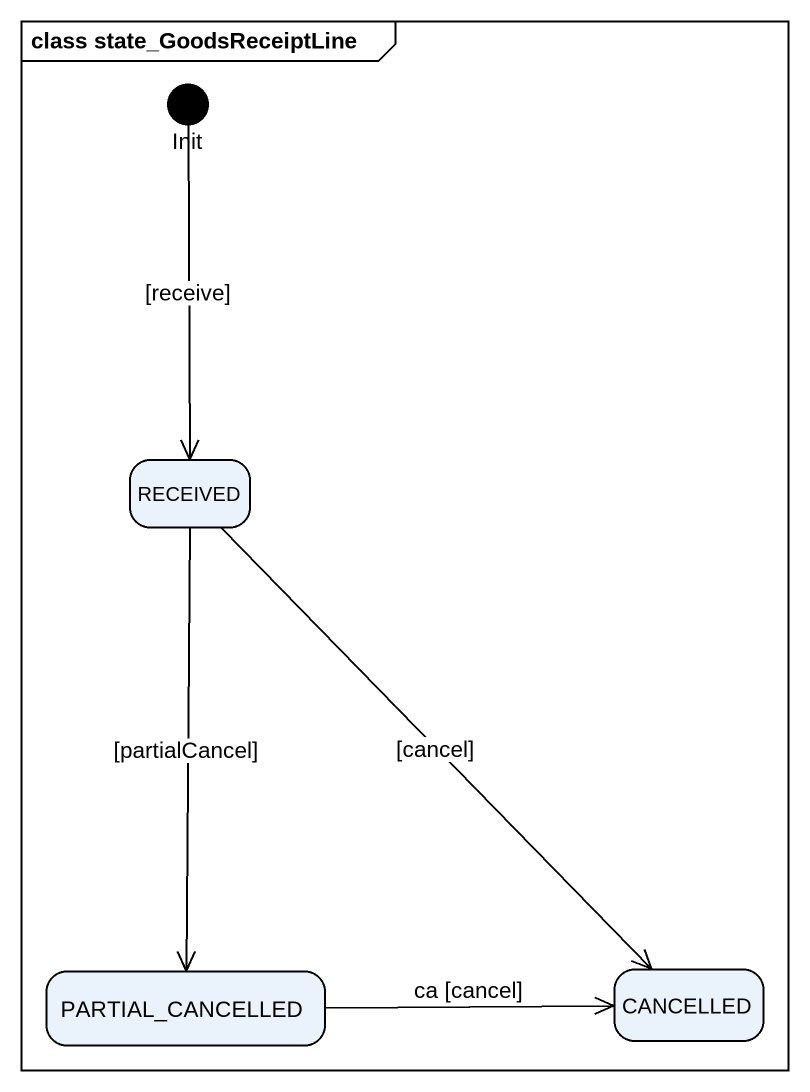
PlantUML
@startuml
mainframe class state_GoodsReceiptLine
hide empty description
state Init <<start>>
state RECEIVED
state PARTIAL_CANCELLED
state CANCELLED
Init --> RECEIVED : [receive]
RECEIVED --> PARTIAL_CANCELLED : [partialCancel]
RECEIVED --> CANCELLED : [cancel]
PARTIAL_CANCELLED -right-> CANCELLED : ca [cancel]
@enduml
